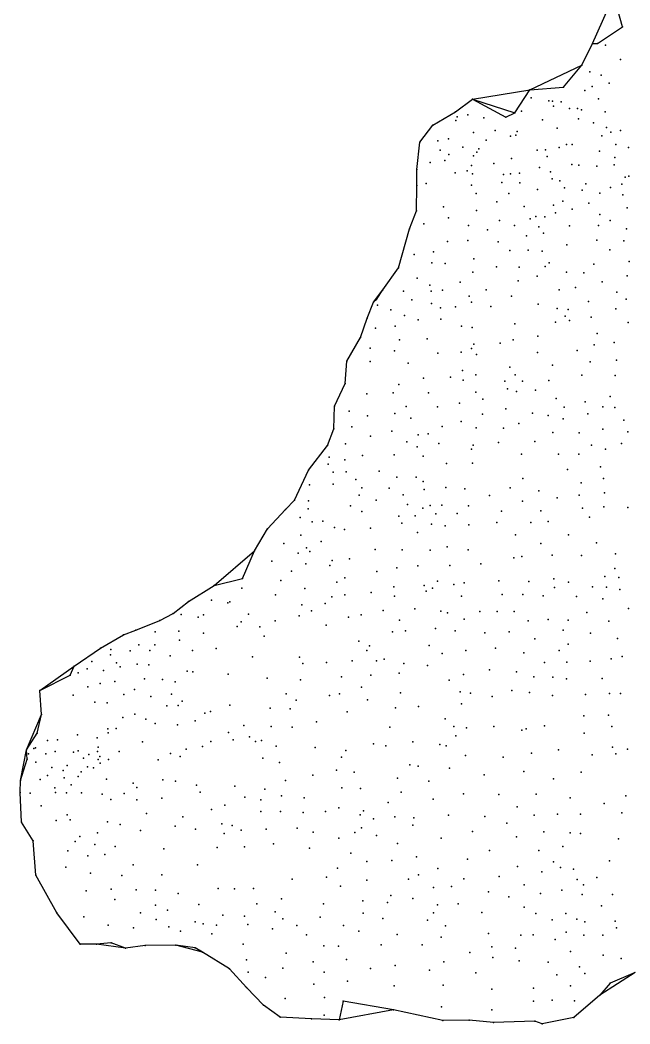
# Model space of a CAD drawing. Header units: millimetres. Extents: x 399711 to 433151, y 4365450 to 4409174.
# Drawn here: x 399711 to 406354, y 4365450 to 4376384 of the extents above; entities that cross this region are included whole.
import ezdxf

# ---------------------------------------------------------------- set-up
doc = ezdxf.new("R2010")
doc.units = ezdxf.units.MM
doc.layers.add('边界', color=7, linetype='Continuous')

msp = doc.modelspace()

# ---------------------------------------------------------------- linework, layer by layer
for p in [(406274.67, 4376310.819, 33.8), (405945.43, 4376130.59, 34.231), (406000.02, 4376128.366, 34.807), (406089.218, 4376111.66, 34.293), (406249.526, 4375954.883, 34.2), (405829.697, 4375892.363, 34.755), (405915.279, 4375819.823, 36.612), (406039.612, 4375784.818, 34.705), (406126.712, 4375698.529, 37.2), (405264.646, 4375625.344, 36.12), (405628.642, 4375654.345, 35.749), (405862.694, 4375618.671, 35.61), (405940.768, 4375661.592, 35.587), (404637.236, 4375522.369, 34.6), (405278.547, 4375535.806, 32.933), (405472.157, 4375505.114, 32.029), (405511.83, 4375502.336, 29.641), (405605.182, 4375493.362, 28.747), (406011.998, 4375526.829, 35.2), (404453.109, 4375386.076, 34.739), (405100.334, 4375374.516, 29.575), (405171.651, 4375391.691, 32.215), (405521.598, 4375445.441, 32.665), (405695.038, 4375421.522, 32.453), (405782.901, 4375419.686, 35.418), (405824.88, 4375406.366, 35.229), (406082.568, 4375386.419, 35.047), (404456.486, 4375291.529, 38.932), (404471.347, 4375330.689, 36.748), (404589.497, 4375352.471, 34.458), (404762.674, 4375318.404, 34.789), (405003.909, 4375326.296, 33.39), (405400.092, 4375297.618, 32.774), (405793.052, 4375309.031, 31.468), (405955.664, 4375264.095, 31.42), (404206.134, 4375238.366, 36.6), (404649.993, 4375161.128, 35.908), (404886.896, 4375183.517, 37.411), (405125.07, 4375172.442, 35.966), (405560.821, 4375206.208, 32.23), (406099.731, 4375213.975, 31.054), (406146.525, 4375164.552, 29.1), (406251.03, 4375180.943, 30.677), (404063.769, 4375055.717, 36.4), (404262.403, 4375070.412, 32.3), (404377.358, 4375090.324, 36.2), (404786.228, 4375077.405, 35.9), (405053.401, 4375121.147, 35.243), (405110.287, 4375131.025, 36.224), (405110.484, 4375130.591, 36.696), (405663.493, 4375028.745, 34.891), (405723.087, 4375030.081, 34.827), (406047.53, 4375123.654, 34.109), (406199.278, 4375030.815, 33.981), (404288.298, 4374968.006, 36.337), (404380.451, 4374919.017, 36.32), (404533.078, 4374999.69, 34.3), (404686.248, 4374947.126, 35.081), (404706.792, 4374981.153, 35.87), (405343.686, 4374967.204, 36.872), (405434.444, 4374969.338, 35.681), (405583.745, 4374995.719, 37.621), (406021.254, 4374957.296, 34.138), (406337.946, 4374997.842, 28.201), (404177.276, 4374832.692, 36.3), (404337.267, 4374854.941, 36.806), (404648.361, 4374907.483, 35.376), (404870.894, 4374823.083, 35.2), (405065.602, 4374875.706, 37.034), (405451.287, 4374899.681, 35.076), (405719.677, 4374812.008, 33.945), (406183.375, 4374806.82, 36.131), (406189.371, 4374887.591, 34.067), (404032.987, 4374755.787, 36.4), (404448.628, 4374721.367, 36.433), (404581.291, 4374741.519, 36.5), (404629.136, 4374799.446, 35.77), (404638.256, 4374708.485, 37.009), (404976.558, 4374703.488, 34.761), (405053.722, 4374708.938, 36.198), (405149.808, 4374716.267, 35.092), (405368.323, 4374777.375, 34.687), (405488.454, 4374730.797, 34.6), (405795.665, 4374804.761, 36.875), (405992.765, 4374793.412, 36), (405992.787, 4374793.364, 35.885), (404132.818, 4374606.061, 37.621), (404959.056, 4374616.104, 36.489), (405154.11, 4374612.354, 34.7), (405505.381, 4374656.71, 34.461), (405591.743, 4374632.893, 35.317), (405874.102, 4374599.043, 36.2), (406264.809, 4374597.853, 33.103), (406300.612, 4374673.153, 33.1), (406341.537, 4374683.581, 34.57), (404032.787, 4374582.129, 37.3), (404627.275, 4374586.371, 38.035), (404680.742, 4374495.818, 36.933), (405036.464, 4374495.033, 35.651), (405346.723, 4374538.192, 34.1), (405641.748, 4374556.649, 34.607), (405833.171, 4374533.149, 34.2), (406026.289, 4374498.293, 33.653), (406140.515, 4374560.412, 35.7), (406276.769, 4374481.785, 33.421), (404904.702, 4374403.12, 34.819), (405621.322, 4374413.71, 33.749), (405906.489, 4374390.226, 33.7), (404028.95, 4374305.925, 37.4), (404321.878, 4374351.645, 37.113), (404683.147, 4374311.461, 36.751), (405203.337, 4374353.295, 34.644), (405519.744, 4374368.183, 34.3), (405544.595, 4374284.254, 35.1), (405723.298, 4374324.692, 35.3), (406025.624, 4374267.054, 33.716), (406322.714, 4374338.175, 33.16), (404108.12, 4374165.226, 37.3), (404378.195, 4374231.948, 36.9), (404933.241, 4374200.615, 34.904), (405267.74, 4374218.839, 35.907), (405329.515, 4374243.654, 34.673), (405425.57, 4374242.546, 34.417), (406140.293, 4374199.683, 33.629), (403952.319, 4374109.687, 37.769), (404595.66, 4374147.503, 36), (404802.08, 4374099.899, 35.4), (405095.449, 4374145.76, 34.837), (405361.513, 4374131.552, 34.472), (405410.91, 4374062.538, 34.4), (405695.768, 4374144.456, 35.431), (406012.975, 4374145.87, 33.7), (406315.739, 4374109.103, 33.285), (404366.447, 4373974.376, 36.821), (404586.498, 4373982.564, 36.469), (404918.886, 4373969.546, 35.753), (405226.357, 4374034.935, 34.735), (405665.835, 4373936.253, 36.254), (405993.759, 4373987.995, 33.879), (406288.936, 4373981.621, 33.392), (404005.278, 4373832.063, 37.495), (404215.316, 4373860.79, 36.967), (405045.352, 4373873.127, 35.586), (405245.547, 4373877.32, 34.537), (405398.083, 4373866.432, 36.303), (406133.342, 4373881.956, 33.7), (404197.717, 4373740.511, 36.653), (404342.722, 4373732.333, 36.595), (404653.132, 4373784.134, 36.3), (405475.14, 4373741.549, 34.305), (405961.159, 4373725.983, 33.779), (406344.364, 4373754.699, 33.597), (403831.814, 4373686.389, 37.8), (404643.511, 4373638.87, 36.337), (404899.911, 4373697.55, 35.9), (405147.177, 4373692.829, 34.9), (405429.142, 4373699.252, 35.1), (405662.858, 4373638.616, 35.761), (405851.397, 4373631.721, 33.732), (404036.497, 4373574.828, 37.3), (404173.216, 4373497.241), (404506.163, 4373529.76, 36.4), (405134.754, 4373543.002, 34.994), (405343.791, 4373595.608, 34.967), (406050.631, 4373534.53, 33.9), (406324.867, 4373600.199, 33.709), (403663.377, 4373445.684, 38.3), (403887.636, 4373432.72, 37.5), (404187.07, 4373433.406, 36.636), (404313.627, 4373443.262, 36.512), (404788.646, 4373447.49, 36.165), (405582.385, 4373444.756, 34.202), (405759.527, 4373470.784, 34.382), (406210.755, 4373419.797, 33.848), (403561.638, 4373310.592, 37.954), (403593.727, 4373340.933, 38.506), (403605.368, 4373279.034, 36.8), (403976.46, 4373336.36, 37.203), (404193.626, 4373298.631, 36.808), (404603.419, 4373377.028, 36.7), (404627.986, 4373312.066, 36.622), (405065.103, 4373378.61, 35.789), (405353.828, 4373288.787, 34.8), (405903.628, 4373318.607, 34.18), (406313.767, 4373343.264, 33.966), (403748.029, 4373228.114, 37.9), (403897.743, 4373168.44, 37.409), (404292.213, 4373250.134, 37.034), (404454.812, 4373261.558, 36.89), (404839.059, 4373265.72, 35.877), (405561.979, 4373243.427, 34.8), (405679.358, 4373233.073, 34.293), (406198.834, 4373240.637, 34.307), (403491.035, 4373135.948, 38.3), (404046.859, 4373121.039, 37.244), (404294.297, 4373127.836, 36.63), (405098.877, 4373075.621, 35.535), (405543.208, 4373093.419, 34.777), (405647.958, 4373159.924, 35.524), (405695.842, 4373113.254, 34.887), (405931.912, 4373149.422, 34.018), (406336.24, 4373090.019, 34.515), (403583.072, 4373029.097, 38.485), (403796.78, 4373050.74, 37.712), (404518.019, 4373050.084, 35.856), (404635.552, 4373034.802, 36.276), (405995.999, 4372970.1, 34.979), (403418.096, 4372927.012, 38.6), (403845.284, 4372901.011, 37.831), (404143.567, 4372914.282, 37.3), (404654.019, 4372854.877, 36.419), (404939.539, 4372865.377, 35.88), (405082.784, 4372902.038, 35.99), (405351.851, 4372939.933, 35.1), (405964.092, 4372846.102, 34.9), (406181.912, 4372871.107, 34.6), (403522.661, 4372810.246, 38.288), (403790.522, 4372781.232, 37.9), (404262.454, 4372756.148, 37.1), (404516.107, 4372768.669, 36.596), (404627.917, 4372808.812, 33.724), (404682.372, 4372740.992, 36.388), (405347.896, 4372763.901, 35.1), (405778.152, 4372786.574, 35.1), (403271.878, 4372668.849, 38.4), (403522.549, 4372666.815, 38.15), (403938.628, 4372648.287, 37.6), (405512.045, 4372625.222, 35.543), (405921.476, 4372662.622, 34.9), (406208.303, 4372678.393, 34.249), (404529.748, 4372568.973, 36.209), (404673.789, 4372520.94, 36.137), (405046.204, 4372602.649, 35.642), (405104.137, 4372520.407, 35.965), (405831.391, 4372517.723, 34.919), (406193.809, 4372511.583, 34.2), (403253.243, 4372424.702, 38.5), (403838.363, 4372413.531, 37.799), (404105.947, 4372484.413, 37.412), (404400.762, 4372493.198, 36.851), (404535.813, 4372461.392, 36.422), (404991.692, 4372450.039, 35.665), (405185.103, 4372451.988, 28.7), (405469.835, 4372459.063, 35.4), (403489.291, 4372312.974, 38.4), (403776.283, 4372324.525, 37.7), (404159.023, 4372324.525, 37.3), (404674.358, 4372332.454, 26.4), (405020.253, 4372369.5, 27.511), (405118.199, 4372340.511, 36.256), (405326.499, 4372354.978, 35.3), (404496.663, 4372213.18, 36.7), (404749.901, 4372254.906, 36.7), (405551.682, 4372262.115, 35), (405867.98, 4372226.34, 34.842), (406138.013, 4372283.725, 34.228), (403134.274, 4372180.328, 38.8), (403297.407, 4372126.163, 38.8), (403792.928, 4372100.286, 37.7), (403918.241, 4372175.293, 37.607), (404258.001, 4372172.407, 27.1), (404747.262, 4372091.4, 36.77), (405001.206, 4372150.224, 36.102), (405292.054, 4372102.105, 35.418), (405462.892, 4372077.967, 35.137), (405635.785, 4372167.756, 35.1), (405893.65, 4372094.666, 34.8), (406060.472, 4372172.978, 34.114), (406189.109, 4372166.295, 34.174), (403496.516, 4372072.957, 38.198), (403968.079, 4372049.754, 37.469), (404516.967, 4372012.174, 36.887), (405142.955, 4371991.668, 35.98), (405624.934, 4372040.543, 35.148), (406287.061, 4372027.703, 33.8), (403128.889, 4371932.726, 38.8), (403324.978, 4371955.366, 38.9), (403761.528, 4371906.57, 37.719), (404046.972, 4371866.766, 31.906), (404157.534, 4371875.977, 28), (404307.487, 4371957.923, 37.462), (404680.125, 4371943.743, 36.738), (404978.04, 4371939.352, 36.6), (405515.529, 4371891.66, 34.8), (405800.781, 4371887.934, 34.9), (406060.329, 4371928.528, 39.9), (406331.945, 4371900.673, 39.9), (403058.361, 4371750.127, 38.9), (403254.77, 4371767.917, 38.9), (403528.369, 4371850.763, 38.1), (403922.918, 4371790.892, 27.454), (404274.018, 4371771.368, 37.357), (404646.758, 4371754.467, 36.6), (404921.133, 4371782.976, 36.7), (405319.231, 4371794.22, 35.785), (405936.882, 4371755.661, 34.8), (406260.394, 4371772.77, 34.3), (403439.676, 4371641.381, 38.3), (403785.735, 4371650.521, 37.6), (404037.49, 4371735.057, 32), (404102.09, 4371636.106, 37.4), (404627.451, 4371710.929, 36.954), (405171.749, 4371655.069, 36.256), (405576.692, 4371654.805, 34.8), (405795.582, 4371654.805, 34.8), (406087.353, 4371712.164, 34.3), (403065.585, 4371548.408, 38.596), (403078.277, 4371623.221, 26.5), (403247.418, 4371594.82, 38.3), (404354.075, 4371553.163, 37.408), (404638.367, 4371557.043, 36.985), (402854.188, 4371481.311, 38.7), (403120.261, 4371459.004, 38.834), (403264.364, 4371464.561, 38.2), (403621.09, 4371470.766, 37.7), (405672.517, 4371490.608, 34.788), (406034.912, 4371517.386, 34.265), (402861.967, 4371324.066, 40), (403120.923, 4371329.161, 39.882), (403367.176, 4371380.604, 38.068), (403813.1, 4371405.387, 37.309), (404025.101, 4371404.271, 37.026), (404100.186, 4371357.206, 38.627), (405187.015, 4371391.339, 36.836), (405823.052, 4371343.82, 35.067), (406064.271, 4371391.274, 34.669), (403403.347, 4371211.044, 38.3), (403434.976, 4371288.078, 37.724), (403732.155, 4371285.096, 37.441), (403884.961, 4371213.35, 37.8), (404113.544, 4371270.629, 37), (404347.224, 4371294.279, 37), (404554.871, 4371277.493, 35.7), (404824.314, 4371205.695, 35.4), (405050.436, 4371288.051, 35.3), (405361.502, 4371258.297, 34.4), (405800.315, 4371208.352, 34.8), (406075.296, 4371234.87, 34.5), (402699.46, 4371155.026, 39.2), (402852.063, 4371148.05, 39.196), (403309.614, 4371093.192, 38.013), (403591.092, 4371156.58, 37.5), (403931.628, 4371109.508, 36.8), (404179.123, 4371095.766, 37.6), (404304.333, 4371102.117, 36.8), (404596.3, 4371093.97, 35.593), (405183.986, 4371144.266, 34.7), (405560.151, 4371181.22, 34.3), (402601.836, 4371055.109, 38.5), (402849.629, 4371059.547, 38.6), (403433.752, 4371032.048, 37.7), (404014.301, 4370983.871, 36.301), (404097.275, 4371066.641, 36.4), (404238.011, 4371008.101, 35.807), (404472.594, 4371010.921, 35.604), (404955.485, 4371033.726, 35.275), (405383.131, 4371040.647, 34.377), (405835.905, 4371066.727, 34.016), (406068.06, 4371082.991, 34.3), (406330.98, 4371075.758, 34.3), (402761.848, 4370964.884, 37.845), (402892.097, 4370919.13, 38.191), (403009.677, 4370927.238, 38.8), (403836.206, 4370979.836, 36.444), (403868.986, 4370904.67, 36.446), (404192.185, 4370893.44, 35.872), (404340.35, 4370877.135, 35.716), (404599.339, 4370887.331, 35.39), (404902.598, 4370911.447, 34.994), (405273.976, 4370913.583, 34.665), (405463.199, 4370923.694, 34.387), (405911.704, 4370971.891, 33.878), (402406.51, 4370844.316, 39.2), (402769.388, 4370774.654, 38.3), (403134.733, 4370858.071, 37.2), (403245.433, 4370834.382, 36.9), (403526.24, 4370849.613, 36.6), (404040.269, 4370803.555, 36.286), (405107.304, 4370776.836, 34.9), (405683.361, 4370776.836, 34.3), (402584.775, 4370683.921, 38.884), (402989.343, 4370706.778, 38.2), (405382.81, 4370681.733, 34.6), (405989.739, 4370691.013, 33.476), (402264.547, 4370603.161, 39.5), (402738.659, 4370577.49, 38.4), (402832.565, 4370635.092, 38.578), (402868.396, 4370594.637, 38.4), (403579.662, 4370619.661, 36.5), (403871.444, 4370613.457, 36.3), (404179.646, 4370609.351, 35.6), (404363.613, 4370647.023, 35.687), (404593.031, 4370613.347, 35.3), (405505.645, 4370555.857, 34.49), (405825.817, 4370553.567, 34), (406197.819, 4370572.435, 33.7), (402451.465, 4370492.04, 39), (402825.291, 4370462.022, 38.657), (403086.582, 4370441.941, 38.2), (403111.743, 4370496.923, 37.6), (403300.706, 4370517.245, 36.8), (404044.037, 4370440.994, 35.8), (404391.672, 4370442.937, 35.5), (404729.375, 4370463.314, 35), (405088.541, 4370527.392, 34.84), (405175.63, 4370541.896, 34.54), (402669.153, 4370381.133, 38.3), (403596.099, 4370379.445, 36.4), (403813.913, 4370418.409, 36.2), (406188.316, 4370412.15), (401823.425, 4370224.044, 39.849), (402133.324, 4370303.254, 39.713), (402550.461, 4370278.437, 38.9), (403160.022, 4370263.447, 28.2), (403248.372, 4370308.944, 37.1), (404113.427, 4370226.765, 35.624), (404258.785, 4370271.701, 35.726), (404437.339, 4370237.447, 35.348), (404548.194, 4370255.877, 35.151), (404926.374, 4370276.306, 34.549), (405252.304, 4370269.642, 34.347), (405525.908, 4370296.932, 34.215), (405684.76, 4370262.385, 34.078), (406078.741, 4370323.063, 33.274), (406232.541, 4370313.563, 33.155), (402127.729, 4370195.276, 39.873), (402494.514, 4370125.703, 39.1), (402814.509, 4370194.883, 38.584), (403249.653, 4370122.846, 37.022), (403536.513, 4370149.494, 36.5), (403780.468, 4370213.055, 36.125), (403790.295, 4370111.181, 36.1), (404134.186, 4370163.897, 36.338), (404202.501, 4370195.879, 35.896), (404520.555, 4370109.098, 35.257), (404962.66, 4370129.295, 34.586), (405187.354, 4370126.383, 34.438), (405407.994, 4370111.981, 34.439), (405531.261, 4370204.156, 34.14), (405947.642, 4370211.115, 33.699), (406099.338, 4370207.568, 33.374), (406243.838, 4370182.208, 33.221), (401544.171, 4370050.535, 40.3), (401795.273, 4370064.793, 39.8), (401974.897, 4370036.742, 39.688), (401996.967, 4370049.109, 39.862), (402778.925, 4370013.582, 38.5), (403034.536, 4370030.459, 38.3), (403106.577, 4370103.152, 37.29), (405770.137, 4370104.64, 34), (406059.974, 4370080.378, 33.8), (401378.974, 4369921.993, 41.2), (401465.908, 4369908.536, 40.533), (401465.924, 4369908.542, 40.534), (401708.836, 4369904.849, 39.911), (402199.889, 4369913.044, 36.8), (402751.709, 4369896.071, 38.021), (402884.959, 4369948.767, 38.006), (403426.916, 4369905.925, 36.77), (403664.4, 4369953.296, 36.4), (404012.452, 4369971.43, 35.8), (404294.293, 4369945.981, 36.287), (404365.398, 4369926.875, 35.197), (404719.831, 4369944.304, 34.899), (404908.408, 4369941.515, 34.704), (405092.176, 4369942.527, 34.546), (405884.69, 4369930.803, 33.4), (406339.721, 4369975.499, 33.1), (401232.673, 4369843.691, 41.047), (401649.248, 4369882.56, 40.025), (402074.865, 4369780.11, 39.303), (402118.639, 4369828.647, 39.914), (402489.564, 4369839.995, 37.4), (403045.375, 4369794.622, 38), (403288.748, 4369879.304, 37.129), (403842.916, 4369848.005, 36.24), (404549.24, 4369859.628, 34.926), (405245.847, 4369841.15, 34.215), (405464.439, 4369855.755, 34.094), (405682.292, 4369849.263, 33.684), (406125.817, 4369837.523, 333.2), (400835.745, 4369687.648, 40.4), (400972.709, 4369740.403, 40.2), (401182.437, 4369721.868, 40.8), (401440.938, 4369728.335, 40.1), (401708.208, 4369706.6, 39.7), (402323.068, 4369776.415, 37.1), (402368.593, 4369673.026, 39.25), (403766.564, 4369721.414, 36.44), (403909.55, 4369731.696, 36.392), (404234.94, 4369758.987, 35.482), (404450.542, 4369733.46, 35.355), (404772.684, 4369709.94, 34.8), (405037.512, 4369722.881, 34.6), (405625.198, 4369738.971, 33.538), (405923.581, 4369707.32, 33.3), (401005.74, 4369581.328, 42.244), (401178.612, 4369579.934, 40.38), (401446.86, 4369629.025, 40.1), (403400.17, 4369619.884, 36.951), (403515.517, 4369568.861, 36.667), (404167.616, 4369573.94, 35.7), (405316.568, 4369644.296, 34.085), (405681.749, 4369588.037, 33.467), (406219.157, 4369649.02, 33.1), (400585.364, 4369543.429, 41.465), (400696.64, 4369470.82, 42.11), (400698.544, 4369529.746, 41.385), (400908.526, 4369513.423, 40.3), (401124.976, 4369518.557, 38.915), (401346.99, 4369457.929, 39.7), (401588.105, 4369519.239, 39.6), (401847.686, 4369538.115, 39.2), (402241.012, 4369449.674, 38.7), (403486.873, 4369519.447, 34.453), (404307.557, 4369484.747, 35.278), (404566.733, 4369517.268, 35.158), (404887.779, 4369542.151, 34.7), (405196.967, 4369491.625, 34.3), (405582.457, 4369516.285, 33.773), (406270.287, 4369453.126, 33.061), (400298.735, 4369348.207, 42.328), (400491.301, 4369396.882, 42.237), (400760.985, 4369383.436, 42.25), (400801.965, 4369340.324, 40.621), (400986.977, 4369369.695, 40.3), (401112.528, 4369362.566, 40.1), (402756.024, 4369446.403, 38.067), (402789.944, 4369377.639, 38.037), (403048.095, 4369386.36, 38.2), (403329.342, 4369405.284, 36.6), (403593.937, 4369406.366, 34.3), (403676.655, 4369423.014, 36.76), (403890.261, 4369376.05, 36.379), (404150.133, 4369355.539, 35.9), (405425.073, 4369388.564, 34.2), (405665.49, 4369391.945, 33.921), (405919.692, 4369400.274, 33.4), (406150.13, 4369428.57, 33.096), (400257.313, 4369247.979, 42.3), (400344.528, 4369273.833, 42.566), (400443.306, 4369319.213, 42.151), (400619.452, 4369298.927, 41.2), (401531.758, 4369291.1, 39.314), (401591.192, 4369285.99, 39.405), (401977.646, 4369258.849, 38.6), (403530.662, 4369248.542, 36.4), (403839.86, 4369271.663, 36.4), (404540.962, 4369257.058, 36.3), (404825.279, 4369305.73, 34.6), (405119.142, 4369287.086, 34.176), (405305.577, 4369230.956, 34.188), (400449.023, 4369123.103, 43.305), (400582.535, 4369160.137, 41.3), (400744.266, 4369181.219, 40.8), (401066.873, 4369208.58, 40.2), (401264.012, 4369203.369, 39.6), (401401.045, 4369175.887, 39.354), (402403.247, 4369214.952, 38.2), (402766.963, 4369199.513, 38.4), (403210.37, 4369229.691, 36.5), (404386.158, 4369193.922, 35.6), (405514.629, 4369226.72, 34.08), (405663.705, 4369208.229, 33.985), (406049.979, 4369213.715, 33.2), (399927.026, 4369081.049, 42.3), (400288.899, 4369033.068, 42.349), (400842.712, 4369038.917, 40.7), (400958.737, 4369093.378, 40.6), (401137.034, 4369016.589, 40.2), (401361.159, 4369043.298, 39.825), (402609.503, 4369044.693, 37.5), (403083.137, 4369028.856, 37.4), (403191.705, 4369047.007, 36.509), (403428.598, 4369118.383, 36.518), (403856.113, 4369054.924, 36.263), (404504.804, 4369066.532, 35.396), (404619.021, 4369053.265, 34.823), (404852.065, 4369017.151, 35.317), (404852.131, 4369017.118, 35.309), (405068.625, 4369081.583, 34.3), (405259.233, 4369060.969, 34.328), (405508.689, 4369029.049, 34.2), (405868.436, 4369036.822, 33.6), (406132.345, 4369050.529, 33.265), (406252.629, 4369050.495, 34.585), (400525.673, 4368955.165, 42.876), (400661.072, 4368949.5, 40.845), (401309.667, 4368915.358, 39.7), (401434.417, 4368918.841, 41.281), (401476.048, 4368967.445, 40.399), (401994.121, 4368924.139, 38.1), (402719.917, 4368977.64, 37.6), (403496.649, 4368982.067, 36.904), (404049.226, 4368908.716, 36.7), (404518.281, 4368937.797, 35.3), (399943.7, 4368820.353, 42.175), (400959.76, 4368824.444, 40.544), (401722.692, 4368835.275, 39.8), (401786.298, 4368851.896, 41.2), (402433.451, 4368891.217, 38), (402654.416, 4368881.534, 37.5), (403275.272, 4368850.662, 36.515), (403798.689, 4368892.387, 36.5), (405851.34, 4368807.401, 33.725), (406120.17, 4368813.87, 33.351), (400828.648, 4368787.691, 40.7), (401079.965, 4368768.332, 41.107), (401182.168, 4368721.188, 40.407), (401425.564, 4368707.522, 38.846), (401617.311, 4368753.381, 33.8), (402147.981, 4368700.648, 37.5), (402447.274, 4368689.674, 37.7), (402675.177, 4368684.187, 37), (402941.427, 4368740.324, 37), (404341.05, 4368774.304, 35.3), (404433.914, 4368688.187, 35.096), (404871.488, 4368691.21, 35.754), (405423.225, 4368696.991, 34.1), (406157.878, 4368689.071, 34.365), (399897.062, 4368617.406, 43.2), (400334.641, 4368597.475, 42.166), (400666.03, 4368664.219, 41.338), (400671.099, 4368619.643, 40.822), (400759.012, 4368667.633, 40.75), (401980.486, 4368623.829, 38.6), (402208.389, 4368577.189, 38.4), (403740.19, 4368683.326, 36.724), (404458.117, 4368590.021, 35.03), (404575.18, 4368677.155, 36.021), (405174.599, 4368649.489, 35.384), (405224.726, 4368665.252, 34.064), (405855.479, 4368617.031, 33.685), (400010.64, 4368537.5, 43.183), (400118.978, 4368543.242, 42.07), (400549.225, 4368565.271, 41.367), (400560.919, 4368465.08, 42.304), (401045.327, 4368521.319, 40.6), (401698.217, 4368471.888, 39.7), (401790.172, 4368525.117, 39.3), (402031.983, 4368544.538, 39.1), (402276.573, 4368525.774, 39.1), (402340.188, 4368536.037, 37.3), (402499.445, 4368475.679, 37.2), (403559.777, 4368501.988, 37.54), (403695.478, 4368480.243, 37), (403989.818, 4368522.569, 35.9), (404282.795, 4368493.744, 36.122), (404350.388, 4368479.187, 35.041), (406162.538, 4368466.383, 34.398), (399780.251, 4368434.519, 43.987), (399801.063, 4368390.581, 46.016), (399861.262, 4368451.136, 42.729), (399879.595, 4368459.361, 42.989), (399992.084, 4368392.409, 42.144), (400093.725, 4368416.309, 41.851), (400293.44, 4368408.886, 40.846), (400341.919, 4368426.185, 42.047), (400461.459, 4368386.099, 41.823), (400555.089, 4368417.634, 42.239), (400581.19, 4368362.472, 42.903), (400791.697, 4368417.84, 41.018), (401349.927, 4368396.787, 40.5), (401453.662, 4368363.908, 40.2), (401518.679, 4368444.59, 40.7), (402925.046, 4368461.962, 36.5), (403213.087, 4368355.758, 35.919), (403259.613, 4368429.726, 36.836), (404563.565, 4368375.065, 34.8), (405283.279, 4368399.638, 33.777), (405575.092, 4368434.068, 34.3), (405940.854, 4368380.628, 34.2), (406201.65, 4368393.214, 34.763), (406328.369, 4368441.972, 34.7), (399788.881, 4368335.457, 42.502), (399881.617, 4368301.679, 42.181), (400224.822, 4368266.988, 44.079), (400400.736, 4368345.602, 41.23), (400445.664, 4368251.655, 43.154), (400563.032, 4368330.383, 45.487), (400584.82, 4368291.685, 41.777), (400672.327, 4368331.223, 35.2), (401214.769, 4368327.232, 40.2), (402355.639, 4368343.782, 39.4), (402535.136, 4368298.834, 36.9), (403955.724, 4368273.443, 36.574), (404046.344, 4368256.38, 34.909), (404973.38, 4368354.694, 34.304), (400010.645, 4368157.888, 40.99), (400056.93, 4368242.341, 42.015), (400180.244, 4368208.975, 43.175), (400345.519, 4368144.974, 42.092), (400377.771, 4368194.805, 41.59), (400511.773, 4368239.234, 41.241), (402900.329, 4368158.915, 36.6), (403156.023, 4368214.704, 35.8), (403350.32, 4368193.649, 35.7), (404388.53, 4368235.021, 35.1), (404767.368, 4368165.028, 34.7), (405196.87, 4368200.182, 34.589), (405822.167, 4368191.651, 34.3), (399714.919, 4368100.239, 39.231), (399929.636, 4368113.897, 40.7), (400192.386, 4368131.424, 44.161), (400268.451, 4368054.828, 42.404), (400650.676, 4368117.155, 41.557), (400941.119, 4368073.382, 40.641), (401266.939, 4368110.103, 40.4), (401403.914, 4368094.177, 39.6), (401631.623, 4368049.356, 39.8), (402049.858, 4368039.451, 40.262), (402601.035, 4368101.301, 36.5), (403820.857, 4368126.247, 35.166), (404163.497, 4368094.997, 35.2), (405521.013, 4368118.353, 34.6), (399710.958, 4367972.679, 41.373), (399822.652, 4367965.11, 36.8), (400091.225, 4368022.299, 40.847), (400098.059, 4367969.412, 41.716), (400216.943, 4367966.856, 40.604), (400381.165, 4367966.959, 41.79), (400604.193, 4367953.795, 41.527), (400844.39, 4367961.795, 41.903), (400983.62, 4368024.837, 41.242), (401674.259, 4367974.814, 40.765), (402160.787, 4367920.655, 37.8), (402376.177, 4368007.998, 37.9), (402559.848, 4367933.946, 37.1), (403214.758, 4368023.514, 36.049), (403417.603, 4368014.105, 36.597), (403861.192, 4367974.086, 34.919), (404541.81, 4367958.248, 35.2), (404926.064, 4367949.762, 34.8), (405330.737, 4367951.883, 34.7), (406307.969, 4367936.054, 34.6), (399939.43, 4367825.42, 34.2), (400697.789, 4367894.501, 41.1), (400981.284, 4367891.418, 41.1), (401256.582, 4367908.679, 40.437), (401941.149, 4367833.432, 38), (402331.946, 4367890.05, 37), (402806.971, 4367911.998, 37.6), (403719.338, 4367860.636, 35.4), (404210.631, 4367896.722, 35.3), (405124.699, 4367814.5, 34.837), (405702.253, 4367911.573, 34.7), (406071.645, 4367850.047, 34.8), (400222.817, 4367729.558, 28.8), (401089.494, 4367744.121, 40.4), (401483.072, 4367704.717, 39.6), (401797.218, 4367786.252, 38.3), (402334.808, 4367765.169, 37), (402548.981, 4367762.426, 37.2), (402793.359, 4367754.195, 36.9), (403037.736, 4367765.169, 36.4), (403184.355, 4367803.353, 35.8), (403413.882, 4367727.721, 35.675), (403453.098, 4367771.874, 36.468), (403791.518, 4367705.76, 35.7), (404378.344, 4367722.752, 35.8), (404773.212, 4367710.023, 35.4), (405311.631, 4367722.752, 34.9), (405566.384, 4367735.482, 34.9), (405816.15, 4367735.552, 35.05), (406264.644, 4367751.394, 31.1), (399727.966, 4367649.351, 40.953), (400104.269, 4367665.902, 33.9), (400256.582, 4367672.988, 25.6), (400664.839, 4367653.071, 40.4), (400800.743, 4367620.859, 40.7), (401400.224, 4367605.72, 38.8), (401908.199, 4367630.412, 38), (402021.785, 4367611.532, 38.1), (403562.414, 4367682.61, 35.576), (403987.775, 4367615.171, 36.407), (403999.996, 4367695.162, 35.838), (405014.418, 4367637.889, 35.1), (400362.597, 4367492.616, 33.7), (400552.986, 4367531.252, 39.2), (401022.78, 4367556.858, 39.1), (401622.635, 4367572.798, 38.5), (401933.919, 4367523.74, 39.4), (402117.889, 4367559.405, 38.1), (402389.724, 4367573.123, 37.3), (402730.205, 4367581.354, 37), (402903.191, 4367540.201, 38.5), (403357.926, 4367536.907, 36.753), (403430.04, 4367586.44, 38.1), (403591.688, 4367502.42, 36.8), (404637.343, 4367544.54, 35.7), (405116.751, 4367486.633, 35.223), (405417.778, 4367542.418, 35.3), (405702.303, 4367531.174, 35.391), (405814.689, 4367526.318, 35.269), (399855.171, 4367444.972, 41.013), (400311.285, 4367437.801, 36.2), (400525.156, 4367405.048, 37.7), (400747.939, 4367383.102, 39.4), (401856.226, 4367371.959, 38.1), (402155.52, 4367380.189, 38.1), (402471.288, 4367413.112, 37.4), (403184.355, 4367474.508, 36.9), (403822.441, 4367417.049, 36.7), (404297.672, 4367474.527, 36.3), (405623.704, 4367383.299, 35.4), (406231.005, 4367466.466, 34.8), (400232.575, 4367333.983, 40.4), (400449.294, 4367279.849, 40.2), (400634.76, 4367294.645, 36.4), (401275.605, 4367356.114, 39.2), (402861.762, 4367363.633, 37.2), (403313.459, 4367309.356, 37.197), (404028.54, 4367269.975, 36.978), (404824.88, 4367337.762, 35.866), (405360.458, 4367338.746, 35.4), (400208.496, 4367159.55, 40.3), (400941.984, 4367182.158, 39.9), (401643.997, 4367182.554, 38.4), (403489.839, 4367220.609, 37.244), (403761.551, 4367229.774, 36.578), (404584.269, 4367245.396, 36.3), (405128.421, 4367164.369, 35.592), (405128.456, 4367164.403, 35.582), (405523.087, 4367216.434, 35.481), (405599.199, 4367155.546, 35.103), (406131.112, 4367227.732, 35.1), (399882.346, 4367069.562, 40.6), (400479.2, 4367092.916, 37.4), (400818.343, 4367067.138, 36.2), (401256.783, 4367072.766, 39.6), (403048.162, 4367048.833, 37.3), (403167.372, 4367145.663, 37.3), (404050.599, 4367076.041, 37.044), (404261.582, 4367143.56, 36.7), (404930.31, 4367054.454, 35.8), (405392.52, 4367108.149, 35.727), (405738.315, 4367135.724, 32.21), (405991.872, 4367046.633, 36.8), (402676.088, 4367026.298, 37.7), (403202.761, 4366949.527, 37.152), (403488.707, 4367014.816, 37.137), (403942.284, 4367028.217, 36.404), (404214.808, 4366936.121, 36.8), (404409.271, 4366946.022, 36.6), (404546.056, 4367031.117, 36.4), (405201.994, 4366966.047, 35.7), (405779.849, 4367022.228, 35.328), (405846.576, 4366966.396, 35.161), (400432.606, 4366898.934, 39.7), (400703.452, 4366919.694, 37.7), (400976.043, 4366909.456, 29.7), (401184.829, 4366905.919, 30.2), (401432.515, 4366869.746, 38.8), (401867.258, 4366927.042, 38.4), (402045.736, 4366921.554, 38.5), (402254.418, 4366927.042, 38.4), (403747.913, 4366849.94, 30.98), (404813.479, 4366889.446, 36.1), (405036.157, 4366834.741, 35.54), (405379.083, 4366870.937, 35.6), (405610.284, 4366909.116, 32.3), (405834.146, 4366859.454, 36.341), (406163.288, 4366861.646, 37.1), (400744.338, 4366805.271, 39.5), (401186.598, 4366743.243, 32.3), (401658.577, 4366751.456, 38.4), (402290.114, 4366759.687, 38.3), (402559.203, 4366811.814, 38.3), (403015.189, 4366759.522, 33.2), (403444.745, 4366792.763, 36.511), (403713, 4366773.122, 33.045), (403988.74, 4366817.05, 32.7), (404256.544, 4366746.016, 36.7), (404482.299, 4366757.908, 36.6), (405203.605, 4366723.161, 35.794), (406045.87, 4366737.484, 36.1), (400112.176, 4366660.31, 39.9), (400405.426, 4366615.721, 39.9), (401023.366, 4366659.217, 37.7), (401317.639, 4366687.89, 33.5), (401919.429, 4366636.229, 38.1), (402154.888, 4366625.342, 33.7), (402488.054, 4366670.329, 33.6), (402979.393, 4366613.436, 36.9), (403447.613, 4366656.939, 36.874), (404215.78, 4366662.232, 32.8), (404741.299, 4366664.559, 36.3), (405327.134, 4366653.767, 32.476), (405655.405, 4366654.56, 35.84), (400669.803, 4366526.489, 39.5), (401193.356, 4366588.935, 33.5), (401333.102, 4366507.085, 35.7), (401616.986, 4366564.166, 34.1), (401706.773, 4366539.277, 34.3), (401849.154, 4366524.93, 34.3), (402191.053, 4366531.939, 38), (402571.631, 4366595.325, 37.6), (402725.674, 4366522.883, 39.2), (403234.874, 4366522.131, 36.9), (403663.4, 4366600.501, 36.4), (404149.975, 4366579.06, 31.4), (404345.97, 4366520.364, 32.8), (405506.01, 4366584.302, 35.864), (405775.246, 4366591.038, 37.545), (405775.247, 4366591.031, 37.555), (405775.251, 4366591.029, 37.555), (405862.928, 4366560.931, 38.1), (406192.956, 4366570.63, 38), (400945.146, 4366495.452, 39.2), (401459.368, 4366460.882, 35.5), (401801.414, 4366432.331, 38), (402459.779, 4366486.876, 39.6), (402832.106, 4366421.042, 39.1), (403401.548, 4366459.253, 36.8), (403820.193, 4366424.455, 36.3), (404297.169, 4366394.514, 36.1), (404814.696, 4366434.197, 32.6), (405165.445, 4366418.439, 35.8), (405300.49, 4366419.97, 35.93), (405660.977, 4366450.795, 35), (405850.865, 4366418.258, 38.8), (406058.66, 4366418.135, 38.1), (406207.954, 4366496.626, 36.8), (400366.597, 4366320.869, 45.6), (400544.386, 4366318.693, 41.5), (400704.703, 4366332.967, 43.1), (401073.848, 4366304.537, 39.1), (401407.181, 4366307.709, 38.8), (401617.167, 4366278.392, 38.1), (402139.706, 4366317.631, 38), (403018.659, 4366302.539, 36.9), (403180.938, 4366295.791, 36.8), (403642.754, 4366311.624, 36.4), (404090.847, 4366311.624, 36.2), (404851.365, 4366290.383, 36), (405539.044, 4366369.558, 35.4), (400860.259, 4366274.286, 42.2), (401697.798, 4366231.963, 42.2), (402610.897, 4366221.042, 38.4), (404610.806, 4366229.317, 36.1), (404859.107, 4366174.33, 36), (405109.136, 4366275.15, 35.8), (405707.157, 4366238.911, 34.8), (406063.733, 4366199.863, 38.1), (402178.972, 4366148.6, 39.8), (402902.006, 4366126.172, 38.3), (403266.098, 4366150.725, 36.8), (403795.111, 4366087.028, 36.2), (404326.2, 4366127.593, 36.2), (405146.986, 4366139.374, 35.7), (405463.961, 4366122.175, 35.2), (405806.132, 4366071.817, 34.6), (406259.557, 4366164.299, 36.9), (401991.703, 4366048.992, 40.2), (402197.094, 4366015.79, 36.8), (402384.363, 4365955.422, 40.4), (402571.631, 4366058.048, 39), (403024.7, 4366015.79, 36.7), (403529.773, 4366053.275, 36.3), (404169.359, 4366036.051, 36.1), (404675.914, 4366007.328, 35.8), (405556.458, 4365986.712, 34.8), (405863.044, 4365999.323, 38.6), (402175.951, 4365846.759, 39.8), (402912.22, 4365884.368, 37.8), (403277.725, 4365916.174, 36.5), (403785.434, 4365866.528, 35.9), (404320.406, 4365873.678, 35.6), (405707.384, 4365866.016, 34.4), (406138.657, 4365895.029, 36.2), (403027.72, 4365738.096, 36.4), (404851.365, 4365830.041, 35.3), (405302.918, 4365839.584, 34.8), (406024.887, 4365764.792, 37.6), (402361.971, 4365655.4, 38.9), (402598.815, 4365726.022, 37.6), (403231.274, 4365697.608, 36.2), (404301.051, 4365635.77, 35.4), (405304.854, 4365698.386, 34.8), (405506.097, 4365709.345, 34.5), (405749.13, 4365703.67, 38.4), (402542.352, 4365525.797, 37.4), (403024.7, 4365544.917, 36.2), (403779.63, 4365604.701, 35.6), (404851.333, 4365604.726, 35.1), (405743.488, 4365521.106, 38.4), (402885.962, 4365506.341, 37.5), (403186.759, 4365494.515, 36.1), (404316.535, 4365486.836, 38.7), (404602.982, 4365492.638, 36.3), (404866.816, 4365467.397, 38.4), (405316.422, 4365481.108, 34.8), (405397.4, 4365450.433, 38)]:
    msp.add_point(p)
at = {"layer": 'Defpoints', "color": 3}
msp.add_lwpolyline([(406410.608, 4366009.071), (406138.657, 4365895.029), (406024.887, 4365764.792), (405743.488, 4365521.106), (405397.4, 4365450.433), (405316.422, 4365481.108), (404866.816, 4365467.397), (404602.982, 4365492.638), (404316.535, 4365486.836), (403779.63, 4365604.701), (403231.274, 4365697.608), (403186.759, 4365494.515), (402885.962, 4365506.341), (402542.352, 4365525.797), (402361.971, 4365655.4), (402175.951, 4365846.759), (401991.703, 4366048.992), (401697.798, 4366231.963), (401617.167, 4366278.392), (401407.181, 4366307.709), (401073.848, 4366304.537), (400860.259, 4366274.286), (400704.703, 4366332.967), (400544.386, 4366318.693), (400366.597, 4366320.869), (400112.176, 4366660.31), (399882.346, 4367069.562), (399855.171, 4367444.972), (399727.966, 4367649.351), (399710.958, 4367972.679), (399714.919, 4368100.239), (399788.881, 4368335.457), (399780.251, 4368434.519), (399897.062, 4368617.406), (399943.7, 4368820.353), (399927.026, 4369081.049), (400257.313, 4369247.979), (400298.735, 4369348.207), (400585.364, 4369543.429), (400835.745, 4369687.648), (400972.709, 4369740.403), (401232.673, 4369843.691), (401378.974, 4369921.993), (401544.171, 4370050.535), (401823.425, 4370224.044), (402133.324, 4370303.254), (402264.547, 4370603.161), (402406.51, 4370844.316), (402601.836, 4371055.109), (402699.46, 4371155.026), (402854.188, 4371481.311), (403058.361, 4371750.127), (403128.889, 4371932.726), (403134.274, 4372180.328), (403253.243, 4372424.702), (403271.878, 4372668.849), (403418.096, 4372927.012), (403491.035, 4373135.948), (403561.638, 4373310.592), (403593.727, 4373340.933), (403663.377, 4373445.684), (403831.814, 4373686.389), (403952.319, 4374109.687), (404028.95, 4374305.925), (404032.787, 4374582.129), (404032.987, 4374755.787), (404063.769, 4375055.717), (404206.134, 4375238.366), (404453.109, 4375386.076), (404637.236, 4375522.369), (405003.909, 4375326.296), (405100.334, 4375374.516), (405264.646, 4375625.344), (405628.642, 4375654.345), (405829.697, 4375892.363), (405945.43, 4376130.59), (406000.02, 4376128.366), (406274.67, 4376310.819), (406178.844, 4376650.506)], dxfattribs=at)
at = {"layer": 'Defpoints', "color": 1}
msp.add_lwpolyline([(406410.608, 4366009.071), (406138.657, 4365895.029), (406024.887, 4365764.792), (405743.488, 4365521.106), (405397.4, 4365450.433), (405316.422, 4365481.108), (404866.816, 4365467.397), (404602.982, 4365492.638), (404316.535, 4365486.836), (403779.63, 4365604.701), (403186.759, 4365494.515), (402885.962, 4365506.341), (402542.352, 4365525.797), (402361.971, 4365655.4), (402175.951, 4365846.759), (401991.703, 4366048.992), (401697.798, 4366231.963), (401617.167, 4366278.392), (401407.181, 4366307.709), (401073.848, 4366304.537), (400860.259, 4366274.286), (400704.703, 4366332.967), (400544.386, 4366318.693), (400366.597, 4366320.869), (400112.176, 4366660.31), (399882.346, 4367069.562), (399855.171, 4367444.972), (399727.966, 4367649.351), (399710.958, 4367972.679), (399714.919, 4368100.239), (399788.881, 4368335.457), (399780.251, 4368434.519), (399897.062, 4368617.406), (399943.7, 4368820.353), (399927.026, 4369081.049), (400257.313, 4369247.979), (400298.735, 4369348.207), (400585.364, 4369543.429), (400835.745, 4369687.648), (400972.709, 4369740.403), (401232.673, 4369843.691), (401378.974, 4369921.993), (401544.171, 4370050.535), (401823.425, 4370224.044), (402133.324, 4370303.254), (402264.547, 4370603.161), (402406.51, 4370844.316), (402601.836, 4371055.109), (402699.46, 4371155.026), (402854.188, 4371481.311), (403058.361, 4371750.127), (403128.889, 4371932.726), (403134.274, 4372180.328), (403253.243, 4372424.702), (403271.878, 4372668.849), (403418.096, 4372927.012), (403491.035, 4373135.948), (403561.638, 4373310.592), (403593.727, 4373340.933), (403663.377, 4373445.684), (403831.814, 4373686.389), (403952.319, 4374109.687), (404028.95, 4374305.925), (404032.787, 4374582.129), (404032.987, 4374755.787), (404063.769, 4375055.717), (404206.134, 4375238.366), (404453.109, 4375386.076), (404637.236, 4375522.369), (405100.334, 4375374.516), (405264.646, 4375625.344), (405628.642, 4375654.345), (405829.697, 4375892.363), (405945.43, 4376130.59), (406178.844, 4376650.506)], dxfattribs=at)
at = {"layer": 'Defpoints', "color": 2}
msp.add_lwpolyline([(406410.608, 4366009.071), (406138.657, 4365895.029), (406024.887, 4365764.792), (405743.488, 4365521.106), (405397.4, 4365450.433), (405316.422, 4365481.108), (404866.816, 4365467.397), (404602.982, 4365492.638), (404316.535, 4365486.836), (403779.63, 4365604.701), (403186.759, 4365494.515), (402885.962, 4365506.341), (402542.352, 4365525.797), (402361.971, 4365655.4), (402175.951, 4365846.759), (401991.703, 4366048.992), (401697.798, 4366231.963), (401617.167, 4366278.392), (401407.181, 4366307.709), (401073.848, 4366304.537), (400860.259, 4366274.286), (400704.703, 4366332.967), (400544.386, 4366318.693), (400366.597, 4366320.869), (400112.176, 4366660.31), (399882.346, 4367069.562), (399855.171, 4367444.972), (399727.966, 4367649.351), (399710.958, 4367972.679), (399714.919, 4368100.239), (399788.881, 4368335.457), (399780.251, 4368434.519), (399897.062, 4368617.406), (399943.7, 4368820.353), (399927.026, 4369081.049), (400298.735, 4369348.207), (400585.364, 4369543.429), (400835.745, 4369687.648), (400972.709, 4369740.403), (401232.673, 4369843.691), (401378.974, 4369921.993), (401544.171, 4370050.535), (401823.425, 4370224.044), (402133.324, 4370303.254), (402264.547, 4370603.161), (402406.51, 4370844.316), (402601.836, 4371055.109), (402699.46, 4371155.026), (402854.188, 4371481.311), (403058.361, 4371750.127), (403128.889, 4371932.726), (403134.274, 4372180.328), (403253.243, 4372424.702), (403271.878, 4372668.849), (403418.096, 4372927.012), (403491.035, 4373135.948), (403561.638, 4373310.592), (403663.377, 4373445.684), (403831.814, 4373686.389), (403952.319, 4374109.687), (404028.95, 4374305.925), (404032.787, 4374582.129), (404032.987, 4374755.787), (404063.769, 4375055.717), (404206.134, 4375238.366), (404453.109, 4375386.076), (404637.236, 4375522.369), (405264.646, 4375625.344), (405628.642, 4375654.345), (405829.697, 4375892.363), (405945.43, 4376130.59), (406178.844, 4376650.506)], dxfattribs=at)
at = {"layer": 'Defpoints', "color": 6}
msp.add_lwpolyline([(406410.608, 4366009.071), (406138.657, 4365895.029), (406024.887, 4365764.792), (405743.488, 4365521.106), (405397.4, 4365450.433), (405316.422, 4365481.108), (404866.816, 4365467.397), (404602.982, 4365492.638), (404316.535, 4365486.836), (403779.63, 4365604.701), (403186.759, 4365494.515), (402885.962, 4365506.341), (402542.352, 4365525.797), (402361.971, 4365655.4), (402175.951, 4365846.759), (401991.703, 4366048.992), (401697.798, 4366231.963), (401407.181, 4366307.709), (401073.848, 4366304.537), (400860.259, 4366274.286), (400544.386, 4366318.693), (400366.597, 4366320.869), (400112.176, 4366660.31), (399882.346, 4367069.562), (399855.171, 4367444.972), (399727.966, 4367649.351), (399710.958, 4367972.679), (399714.919, 4368100.239), (399780.251, 4368434.519), (399897.062, 4368617.406), (399943.7, 4368820.353), (399927.026, 4369081.049), (400298.735, 4369348.207), (400585.364, 4369543.429), (400835.745, 4369687.648), (400972.709, 4369740.403), (401232.673, 4369843.691), (401378.974, 4369921.993), (401544.171, 4370050.535), (401823.425, 4370224.044), (402264.547, 4370603.161), (402406.51, 4370844.316), (402601.836, 4371055.109), (402699.46, 4371155.026), (402854.188, 4371481.311), (403058.361, 4371750.127), (403128.889, 4371932.726), (403134.274, 4372180.328), (403253.243, 4372424.702), (403271.878, 4372668.849), (403418.096, 4372927.012), (403491.035, 4373135.948), (403561.638, 4373310.592), (403663.377, 4373445.684), (403831.814, 4373686.389), (403952.319, 4374109.687), (404028.95, 4374305.925), (404032.787, 4374582.129), (404032.987, 4374755.787), (404063.769, 4375055.717), (404206.134, 4375238.366), (404453.109, 4375386.076), (404637.236, 4375522.369), (405264.646, 4375625.344), (405829.697, 4375892.363), (405945.43, 4376130.59), (406178.844, 4376650.506)], dxfattribs=at)
at = {"layer": 'Defpoints', "color": 7}
msp.add_lwpolyline([(406410.608, 4366009.071), (406138.657, 4365895.029), (406024.887, 4365764.792), (405743.488, 4365521.106), (405397.4, 4365450.433), (405316.422, 4365481.108), (404866.816, 4365467.397), (404602.982, 4365492.638), (404316.535, 4365486.836), (403779.63, 4365604.701), (403186.759, 4365494.515), (402885.962, 4365506.341), (402542.352, 4365525.797), (402361.971, 4365655.4), (402175.951, 4365846.759), (401991.703, 4366048.992), (401697.798, 4366231.963), (401407.181, 4366307.709), (401073.848, 4366304.537), (400860.259, 4366274.286), (400544.386, 4366318.693), (400366.597, 4366320.869), (400112.176, 4366660.31), (399882.346, 4367069.562), (399855.171, 4367444.972), (399727.966, 4367649.351), (399710.958, 4367972.679), (399714.919, 4368100.239), (399780.251, 4368434.519), (399897.062, 4368617.406), (399943.7, 4368820.353), (399927.026, 4369081.049), (400298.735, 4369348.207), (400585.364, 4369543.429), (400835.745, 4369687.648), (400972.709, 4369740.403), (401232.673, 4369843.691), (401378.974, 4369921.993), (401544.171, 4370050.535), (401823.425, 4370224.044), (402264.547, 4370603.161), (402406.51, 4370844.316), (402601.836, 4371055.109), (402699.46, 4371155.026), (402854.188, 4371481.311), (403058.361, 4371750.127), (403128.889, 4371932.726), (403134.274, 4372180.328), (403253.243, 4372424.702), (403271.878, 4372668.849), (403418.096, 4372927.012), (403491.035, 4373135.948), (403561.638, 4373310.592), (403663.377, 4373445.684), (403831.814, 4373686.389), (403952.319, 4374109.687), (404028.95, 4374305.925), (404032.787, 4374582.129), (404032.987, 4374755.787), (404063.769, 4375055.717), (404206.134, 4375238.366), (404453.109, 4375386.076), (404637.236, 4375522.369), (405264.646, 4375625.344), (405829.697, 4375892.363), (405945.43, 4376130.59), (406178.844, 4376650.506)], dxfattribs=at)
at = {"layer": '边界', "color": 4}
msp.add_lwpolyline([(406410.608, 4366009.071), (406024.887, 4365764.792), (405743.488, 4365521.106), (405397.4, 4365450.433), (405316.422, 4365481.108), (404866.816, 4365467.397), (404602.982, 4365492.638), (404316.535, 4365486.836), (403779.63, 4365604.701), (403186.759, 4365494.515), (402885.962, 4365506.341), (402542.352, 4365525.797), (402361.971, 4365655.4), (402175.951, 4365846.759), (401991.703, 4366048.992), (401697.798, 4366231.963), (401407.181, 4366307.709), (401073.848, 4366304.537), (400860.259, 4366274.286), (400544.386, 4366318.693), (400366.597, 4366320.869), (400112.176, 4366660.31), (399882.346, 4367069.562), (399855.171, 4367444.972), (399727.966, 4367649.351), (399710.958, 4367972.679), (399714.919, 4368100.239), (399780.251, 4368434.519), (399943.7, 4368820.353), (399927.026, 4369081.049), (400298.735, 4369348.207), (400585.364, 4369543.429), (400835.745, 4369687.648), (400972.709, 4369740.403), (401232.673, 4369843.691), (401378.974, 4369921.993), (401544.171, 4370050.535), (401823.425, 4370224.044), (402264.547, 4370603.161), (402406.51, 4370844.316), (402601.836, 4371055.109), (402699.46, 4371155.026), (402854.188, 4371481.311), (403058.361, 4371750.127), (403128.889, 4371932.726), (403134.274, 4372180.328), (403253.243, 4372424.702), (403271.878, 4372668.849), (403418.096, 4372927.012), (403491.035, 4373135.948), (403561.638, 4373310.592), (403663.377, 4373445.684), (403831.814, 4373686.389), (403952.319, 4374109.687), (404028.95, 4374305.925), (404032.787, 4374582.129), (404032.987, 4374755.787), (404063.769, 4375055.717), (404206.134, 4375238.366), (404453.109, 4375386.076), (404637.236, 4375522.369), (405264.646, 4375625.344), (405829.697, 4375892.363), (405945.43, 4376130.59), (406178.844, 4376650.506)], dxfattribs=at)

doc.saveas('drawing.dxf')
